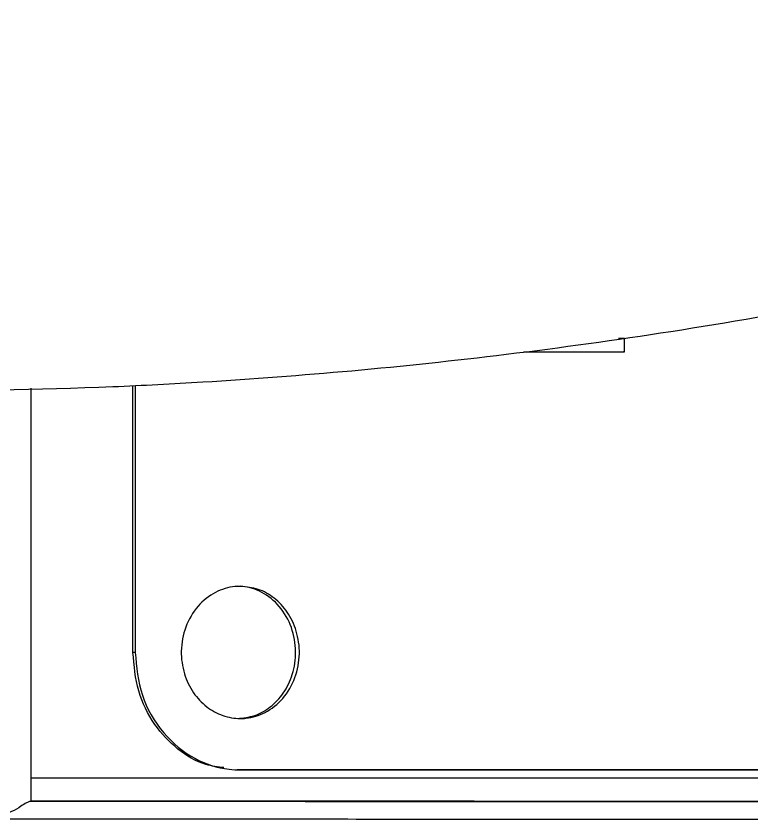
# Model space of a CAD drawing. Header units: millimetres. Extents: x 2404 to 4548, y 1024 to 2541.
# Drawn here: x 3274.54 to 3299.59, y 1237.47 to 1264.89 of the extents above; entities that cross this region are included whole.
import ezdxf

# ---------------------------------------------------------------- set-up
doc = ezdxf.new("R2010")
doc.units = ezdxf.units.MM

msp = doc.modelspace()

# ---------------------------------------------------------------- linework, layer by layer
at = {"color": 7, "linetype": 'Continuous', "lineweight": 25}
for p, q in [((3295.251, 1253.914), (3295.047, 1253.914)), ((3295.251, 1253.465), (3295.251, 1253.914)), ((3295.251, 1253.465), (3295.219, 1253.465)), ((3275.041, 1252.227), (3275.041, 1238.162)), ((3278.522, 1243.235), (3278.522, 1252.318)), ((3278.598, 1252.322), (3278.598, 1243.235)), ((3278.598, 1243.235), (3278.522, 1243.235)), ((3282.181, 1239.235), (3282.073, 1239.235)), ((3275.041, 1238.162), (3275.003, 1238.156)), ((3275.041, 1238.156), (3275.003, 1238.156))]:
    msp.add_line(p, q, dxfattribs=at)
for points, knots in [([(3270.162, 1252.13), (3272.722, 1252.154), (3276.302, 1252.189), (3281.572, 1252.468), (3286.036, 1252.803), (3291.352, 1253.369), (3296.921, 1254.142), (3302.735, 1255.152), (3308.706, 1256.408), (3314.782, 1257.919), (3320.92, 1259.69), (3327.085, 1261.724), (3333.249, 1264.023), (3339.385, 1266.589), (3345.473, 1269.419), (3351.493, 1272.513), (3357.426, 1275.867), (3363.255, 1279.48), (3368.965, 1283.345), (3374.54, 1287.459), (3379.967, 1291.816), (3385.233, 1296.411), (3390.324, 1301.235), (3395.229, 1306.283), (3399.936, 1311.546), (3404.434, 1317.016), (3408.712, 1322.684), (3412.761, 1328.541), (3416.571, 1334.578), (3420.132, 1340.784), (3423.437, 1347.148), (3426.478, 1353.661), (3429.247, 1360.31), (3431.738, 1367.085), (3433.943, 1373.972), (3435.858, 1380.961), (3437.476, 1388.039), (3438.794, 1395.192), (3439.807, 1402.409), (3440.512, 1409.676), (3440.904, 1416.981), (3440.983, 1424.309), (3440.746, 1431.647), (3440.192, 1438.981), (3439.32, 1446.299), (3438.13, 1453.586), (3436.622, 1460.829), (3434.797, 1468.013), (3432.656, 1475.126), (3430.202, 1482.154), (3427.437, 1489.082), (3424.365, 1495.898), (3420.988, 1502.589), (3417.31, 1509.141), (3413.336, 1515.541), (3409.071, 1521.776), (3404.52, 1527.834), (3399.688, 1533.703), (3394.581, 1539.369), (3389.205, 1544.822), (3383.758, 1549.869), (3378.284, 1554.522), (3372.826, 1558.791), (3367.201, 1562.833), (3361.42, 1566.642), (3355.492, 1570.21), (3349.43, 1573.532), (3343.244, 1576.602), (3336.948, 1579.416), (3330.554, 1581.968), (3324.079, 1584.254), (3317.541, 1586.27), (3310.966, 1588.012), (3304.393, 1589.477), (3297.899, 1590.659), (3291.61, 1591.556), (3286.086, 1592.139), (3281.203, 1592.507), (3276.379, 1592.747), (3270.405, 1592.864), (3264.888, 1592.753), (3259.619, 1592.482), (3255.154, 1592.144), (3249.838, 1591.579), (3244.269, 1590.806), (3238.456, 1589.796), (3232.485, 1588.54), (3226.409, 1587.029), (3220.271, 1585.258), (3214.105, 1583.224), (3207.942, 1580.925), (3201.805, 1578.359), (3195.717, 1575.529), (3189.697, 1572.435), (3183.765, 1569.081), (3177.936, 1565.469), (3172.226, 1561.603), (3166.65, 1557.489), (3161.223, 1553.132), (3155.957, 1548.537), (3150.866, 1543.713), (3145.961, 1538.665), (3141.254, 1533.402), (3136.756, 1527.932), (3132.478, 1522.264), (3128.43, 1516.407), (3124.62, 1510.37), (3121.058, 1504.164), (3117.753, 1497.8), (3114.711, 1491.288), (3111.949, 1484.636), (3109.612, 1478.354), (3108.333, 1474.249), (3107.77, 1472.441)], [0, 0, 0, 0, 0.0102074, 0.014274, 0.021037, 0.0280561, 0.0355867, 0.0434511, 0.0515783, 0.0599113, 0.0684099, 0.0770439, 0.085791, 0.0946336, 0.1035582, 0.112554, 0.1216124, 0.1307262, 0.1398897, 0.1490979, 0.1583469, 0.1676331, 0.1769537, 0.1863062, 0.1956884, 0.2050985, 0.2145348, 0.2239961, 0.233481, 0.2429885, 0.2525178, 0.262068, 0.2716385, 0.2812287, 0.2908382, 0.3004664, 0.3101132, 0.3197782, 0.3294613, 0.3391624, 0.3488814, 0.3586183, 0.3683733, 0.3781464, 0.387938, 0.3977483, 0.4075776, 0.4174265, 0.4272956, 0.4371854, 0.4470968, 0.4570307, 0.4669882, 0.4769704, 0.486979, 0.4970156, 0.5070822, 0.5171812, 0.5273154, 0.5374882, 0.5477037, 0.5569145, 0.5661226, 0.5753266, 0.5845258, 0.5937191, 0.6029052, 0.6120821, 0.6212471, 0.6303962, 0.6395236, 0.6486197, 0.6576679, 0.6666375, 0.6754633, 0.6839789, 0.6919633, 0.6976055, 0.7035012, 0.7112199, 0.7214273, 0.7254939, 0.7322569, 0.739276, 0.7468066, 0.754671, 0.7627982, 0.7711312, 0.7796298, 0.7882638, 0.7970109, 0.8058535, 0.8147781, 0.8237739, 0.8328323, 0.8419461, 0.8511096, 0.8603178, 0.8695668, 0.878853, 0.8881736, 0.8975261, 0.9069083, 0.9163184, 0.9257547, 0.935216, 0.9447009, 0.9542084, 0.9637377, 0.9732879, 0.9828584, 0.9924486, 1, 1, 1, 1]), ([(3291.816, 1253.465), (3292.14, 1253.465), (3293.294, 1253.465), (3294.433, 1253.465), (3295.251, 1253.465)], [0, 0, 0, 0, 0.280701, 1, 1, 1, 1]), ([(3291.816, 1253.465), (3292.131, 1253.465), (3293.274, 1253.465), (3294.402, 1253.465), (3295.219, 1253.465)], [0, 0, 0, 0, 0.2755349, 1, 1, 1, 1]), ([(3282.18, 1245.485), (3282.385, 1245.465), (3282.796, 1245.423), (3283.353, 1245.101), (3283.81, 1244.613), (3284.121, 1243.953), (3284.228, 1243.173), (3284.079, 1242.36), (3283.668, 1241.648), (3283.066, 1241.163), (3282.532, 1241), (3282.038, 1240.975), (3281.563, 1241.057), (3281.004, 1241.366), (3280.545, 1241.859), (3280.232, 1242.516), (3280.124, 1243.297), (3280.275, 1244.11), (3280.688, 1244.823), (3281.292, 1245.306), (3281.826, 1245.474), (3282.117, 1245.483), (3282.18, 1245.485)], [0, 0, 0, 0, 0.046277, 0.09272, 0.141716, 0.195191, 0.253686, 0.315262, 0.376912, 0.43437, 0.485817, 0.500005, 0.546255, 0.592702, 0.641799, 0.695156, 0.753515, 0.815398, 0.876863, 0.934161, 0.985737, 1, 1, 1, 1]), ([(3282.072, 1240.985), (3282.273, 1241.006), (3282.677, 1241.046), (3283.226, 1241.363), (3283.677, 1241.845), (3283.99, 1242.498), (3284.102, 1243.279), (3283.958, 1244.098), (3283.551, 1244.819), (3282.951, 1245.306), (3282.42, 1245.474), (3282.133, 1245.483), (3282.072, 1245.485)], [0, 0, 0, 0, 0.091204, 0.182877, 0.280201, 0.386683, 0.504084, 0.629289, 0.753835, 0.869316, 0.972151, 1, 1, 1, 1]), ([(3281.62, 1239.314), (3281.412, 1239.339), (3280.844, 1239.407), (3280.003, 1239.922), (3279.199, 1240.778), (3278.634, 1241.925), (3278.56, 1242.792), (3278.522, 1243.235)], [0, 0, 0, 0, 0.1152158, 0.315362, 0.5262097, 0.757885, 1, 1, 1, 1]), ([(3278.598, 1243.235), (3278.645, 1242.741), (3278.74, 1241.752), (3279.486, 1240.466), (3280.545, 1239.583), (3281.514, 1239.26), (3282.05, 1239.24), (3282.18, 1239.235)], [0, 0, 0, 0, 0.247809, 0.496064, 0.726764, 0.933891, 1, 1, 1, 1]), ([(3323.23, 1239.236), (3322.492, 1239.236), (3320.838, 1239.236), (3316.989, 1239.236), (3312.749, 1239.236), (3307.148, 1239.236), (3301.296, 1239.235), (3295.165, 1239.235), (3288.77, 1239.235), (3284.776, 1239.235), (3282.072, 1239.235)], [0, 0, 0, 0, 0.0675233, 0.1515081, 0.3196482, 0.4036328, 0.5717715, 0.7399066, 0.8238912, 1, 1, 1, 1]), ([(3282.18, 1239.235), (3282.826, 1239.235), (3286.061, 1239.235), (3291.813, 1239.235), (3298.013, 1239.235), (3304.022, 1239.236), (3308.662, 1239.236), (3314.199, 1239.236), (3318.407, 1239.236), (3323.342, 1239.236), (3327.94, 1239.236), (3332.035, 1239.236), (3335.716, 1239.236), (3338.325, 1239.236), (3341.135, 1239.236), (3343.005, 1239.236), (3345.033, 1239.236), (3345.79, 1239.236), (3346.318, 1239.236)], [0, 0, 0, 0, 0.020124, 0.100733, 0.181328, 0.221587, 0.302184, 0.342442, 0.423039, 0.463298, 0.543894, 0.624491, 0.664749, 0.745346, 0.785604, 0.8662, 0.906458, 1, 1, 1, 1]), ([(3275.041, 1238.967), (3276.313, 1238.967), (3278.639, 1238.967), (3282.003, 1238.967), (3285.136, 1238.966), (3288.252, 1238.965), (3291.346, 1238.965), (3294.411, 1238.963), (3297.443, 1238.962), (3301.697, 1238.96), (3307.237, 1238.957), (3313.981, 1238.951), (3320.709, 1238.945), (3326.43, 1238.937), (3331.15, 1238.93), (3334.953, 1238.922), (3338.387, 1238.914), (3341.346, 1238.905), (3343.799, 1238.895), (3344.845, 1238.889), (3345.376, 1238.885)], [0, 0, 0, 0, 0.037781, 0.069081, 0.100468, 0.131943, 0.163506, 0.195157, 0.226895, 0.258722, 0.330934, 0.408983, 0.49287, 0.582593, 0.645672, 0.711347, 0.779618, 0.850484, 0.923944, 1, 1, 1, 1]), ([(3275.003, 1238.156), (3274.972, 1238.146), (3274.903, 1238.123), (3274.693, 1237.988), (3274.452, 1237.838), (3274.227, 1237.751), (3274.121, 1237.744), (3274.086, 1237.742)], [0, 0, 0, 0, 0.202377, 0.447822, 0.758573, 0.919939, 1, 1, 1, 1]), ([(3346.132, 1238.086), (3345.633, 1238.089), (3344.647, 1238.096), (3342.366, 1238.105), (3339.606, 1238.114), (3336.377, 1238.122), (3332.767, 1238.129), (3328.221, 1238.137), (3322.617, 1238.144), (3315.899, 1238.152), (3308.996, 1238.157), (3302.067, 1238.162), (3295.243, 1238.165), (3288.632, 1238.167), (3282.323, 1238.169), (3277.818, 1238.169), (3275.436, 1238.169), (3275.041, 1238.169)], [0, 0, 0, 0, 0.07139, 0.140843, 0.208359, 0.273937, 0.337578, 0.399281, 0.488173, 0.572709, 0.652888, 0.72871, 0.800173, 0.867277, 0.930021, 0.988406, 1, 1, 1, 1]), ([(3346.669, 1238.072), (3345.944, 1238.077), (3344.495, 1238.086), (3340.704, 1238.099), (3335.806, 1238.111), (3329.766, 1238.122), (3322.718, 1238.131), (3314.775, 1238.14), (3306.075, 1238.146), (3296.768, 1238.151), (3288.326, 1238.154), (3281.046, 1238.156), (3277.043, 1238.156), (3275.041, 1238.156)], [0, 0, 0, 0, 0.0981345, 0.196269, 0.2944034, 0.3925379, 0.4906723, 0.5888066, 0.686941, 0.7850753, 0.8832097, 0.9416048, 1, 1, 1, 1]), ([(3256.654, 1237.564), (3259.678, 1237.565), (3265.715, 1237.567), (3274.868, 1237.567), (3283.91, 1237.566), (3292.737, 1237.563), (3301.229, 1237.558), (3308.074, 1237.553), (3313.531, 1237.548), (3317.884, 1237.543), (3322.342, 1237.538), (3326.82, 1237.531), (3330.954, 1237.524), (3334.695, 1237.516), (3338.013, 1237.508), (3341.048, 1237.499), (3343.7, 1237.489), (3345.935, 1237.478), (3346.913, 1237.471), (3347.412, 1237.467)], [0, 0, 0, 0, 0.074691, 0.149062, 0.223115, 0.296848, 0.370262, 0.443356, 0.483243, 0.526636, 0.573536, 0.623941, 0.677851, 0.725458, 0.775499, 0.827974, 0.882883, 0.940225, 1, 1, 1, 1])]:
    msp.add_open_spline(points, degree=3, knots=knots, dxfattribs=at)

doc.saveas('drawing.dxf')
